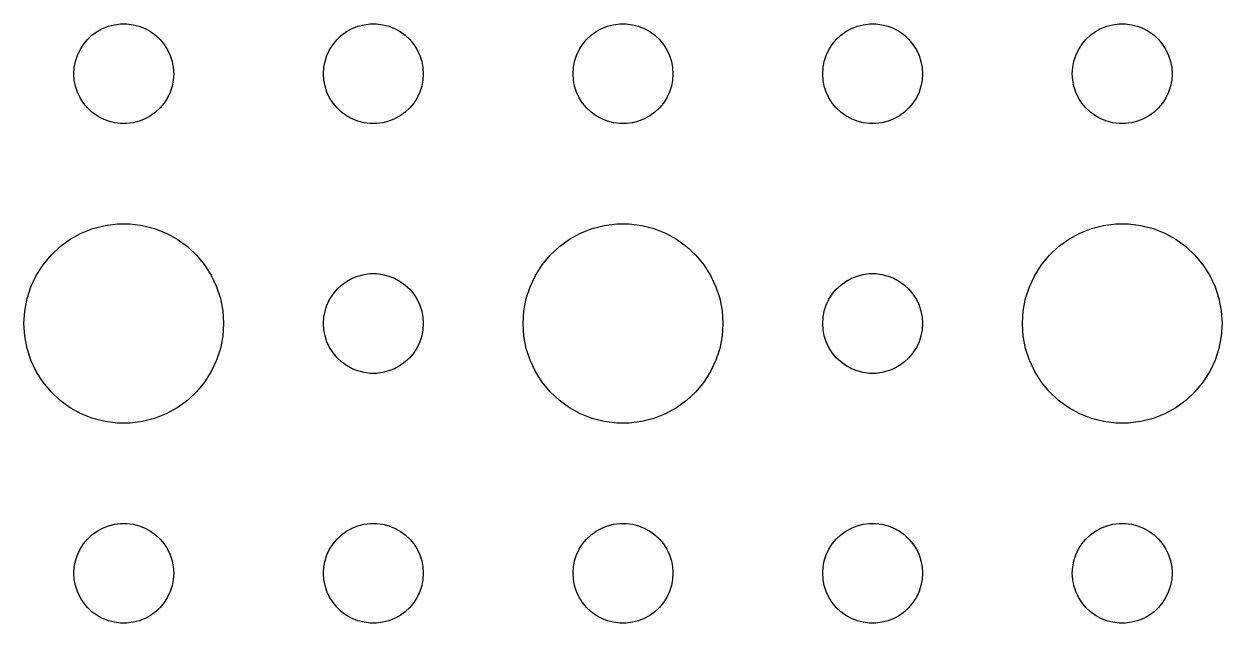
# Model space of a CAD drawing. Header units: metres. Extents: x -112 to 112, y -112 to 112.
# Drawn here: x 12 to 48, y -84 to -66 of the extents above; entities that cross this region are included whole.
import ezdxf

# ---------------------------------------------------------------- set-up
doc = ezdxf.new("R2010")
doc.units = ezdxf.units.M

msp = doc.modelspace()

# ---------------------------------------------------------------- linework, layer by layer
for p, q in [((14.0439, -66.3442), (14.1963, -66.2335)), ((14.1963, -66.2335), (14.3613, -66.1428)), ((14.3613, -66.1428), (14.5365, -66.0734)), ((14.5365, -66.0734), (14.7189, -66.0266)), ((14.7189, -66.0266), (14.9058, -66.003)), ((14.9058, -66.003), (15.0942, -66.003)), ((15.0942, -66.003), (15.2811, -66.0266)), ((15.2811, -66.0266), (15.4635, -66.0734)), ((15.4635, -66.0734), (15.6387, -66.1428)), ((15.6387, -66.1428), (15.8037, -66.2335)), ((15.8037, -66.2335), (15.9561, -66.3442)), ((21.5439, -66.3442), (21.6963, -66.2335)), ((21.6963, -66.2335), (21.8613, -66.1428)), ((21.8613, -66.1428), (22.0365, -66.0734)), ((22.0365, -66.0734), (22.2189, -66.0266)), ((22.2189, -66.0266), (22.4058, -66.003)), ((22.4058, -66.003), (22.5942, -66.003)), ((22.5942, -66.003), (22.7811, -66.0266)), ((22.7811, -66.0266), (22.9635, -66.0734)), ((22.9635, -66.0734), (23.1387, -66.1428)), ((23.1387, -66.1428), (23.3037, -66.2335)), ((23.3037, -66.2335), (23.4561, -66.3442)), ((29.0439, -66.3442), (29.1963, -66.2335)), ((29.1963, -66.2335), (29.3613, -66.1428)), ((29.3613, -66.1428), (29.5365, -66.0734)), ((29.5365, -66.0734), (29.7189, -66.0266)), ((29.7189, -66.0266), (29.9058, -66.003)), ((29.9058, -66.003), (30.0942, -66.003)), ((30.0942, -66.003), (30.2811, -66.0266)), ((30.2811, -66.0266), (30.4635, -66.0734)), ((30.4635, -66.0734), (30.6387, -66.1428)), ((30.6387, -66.1428), (30.8037, -66.2335)), ((30.8037, -66.2335), (30.9561, -66.3442)), ((36.5439, -66.3442), (36.6963, -66.2335)), ((36.6963, -66.2335), (36.8613, -66.1428)), ((36.8613, -66.1428), (37.0365, -66.0734)), ((37.0365, -66.0734), (37.2189, -66.0266)), ((37.2189, -66.0266), (37.4058, -66.003)), ((37.4058, -66.003), (37.5942, -66.003)), ((37.5942, -66.003), (37.7811, -66.0266)), ((37.7811, -66.0266), (37.9635, -66.0734)), ((37.9635, -66.0734), (38.1387, -66.1428)), ((38.1387, -66.1428), (38.3037, -66.2335)), ((38.3037, -66.2335), (38.4561, -66.3442)), ((44.0439, -66.3442), (44.1963, -66.2335)), ((44.1963, -66.2335), (44.3613, -66.1428)), ((44.3613, -66.1428), (44.5365, -66.0734)), ((44.5365, -66.0734), (44.7189, -66.0266)), ((44.7189, -66.0266), (44.9058, -66.003)), ((44.9058, -66.003), (45.0942, -66.003)), ((45.0942, -66.003), (45.2811, -66.0266)), ((45.2811, -66.0266), (45.4635, -66.0734)), ((45.4635, -66.0734), (45.6387, -66.1428)), ((45.6387, -66.1428), (45.8037, -66.2335)), ((45.8037, -66.2335), (45.9561, -66.3442)), ((13.7865, -66.6183), (13.9065, -66.4732)), ((13.9065, -66.4732), (14.0439, -66.3442)), ((15.9561, -66.3442), (16.0934, -66.4732)), ((16.0934, -66.4732), (16.2135, -66.6183)), ((21.2865, -66.6183), (21.4065, -66.4732)), ((21.4065, -66.4732), (21.5439, -66.3442)), ((23.4561, -66.3442), (23.5934, -66.4732)), ((23.5934, -66.4732), (23.7135, -66.6183)), ((28.7865, -66.6183), (28.9065, -66.4732)), ((28.9065, -66.4732), (29.0439, -66.3442)), ((30.9561, -66.3442), (31.0934, -66.4732)), ((31.0934, -66.4732), (31.2135, -66.6183)), ((36.2865, -66.6183), (36.4065, -66.4732)), ((36.4065, -66.4732), (36.5439, -66.3442)), ((38.4561, -66.3442), (38.5934, -66.4732)), ((38.5934, -66.4732), (38.7135, -66.6183)), ((43.7865, -66.6183), (43.9065, -66.4732)), ((43.9065, -66.4732), (44.0439, -66.3442)), ((45.9561, -66.3442), (46.0934, -66.4732)), ((46.0934, -66.4732), (46.2135, -66.6183)), ((13.5471, -67.127), (13.6053, -66.9478)), ((13.6053, -66.9478), (13.6855, -66.7774)), ((13.6855, -66.7774), (13.7865, -66.6183)), ((16.2135, -66.6183), (16.3145, -66.7774)), ((16.3145, -66.7774), (16.3947, -66.9478)), ((16.3947, -66.9478), (16.4529, -67.127)), ((21.0471, -67.127), (21.1053, -66.9478)), ((21.1053, -66.9478), (21.1855, -66.7774)), ((21.1855, -66.7774), (21.2865, -66.6183)), ((23.7135, -66.6183), (23.8145, -66.7774)), ((23.8145, -66.7774), (23.8947, -66.9478)), ((23.8947, -66.9478), (23.9529, -67.127)), ((28.5471, -67.127), (28.6053, -66.9478)), ((28.6053, -66.9478), (28.6855, -66.7774)), ((28.6855, -66.7774), (28.7865, -66.6183)), ((31.2135, -66.6183), (31.3145, -66.7774)), ((31.3145, -66.7774), (31.3947, -66.9478)), ((31.3947, -66.9478), (31.4529, -67.127)), ((36.0471, -67.127), (36.1053, -66.9478)), ((36.1053, -66.9478), (36.1855, -66.7774)), ((36.1855, -66.7774), (36.2865, -66.6183)), ((38.7135, -66.6183), (38.8145, -66.7774)), ((38.8145, -66.7774), (38.8947, -66.9478)), ((38.8947, -66.9478), (38.9529, -67.127)), ((43.5471, -67.127), (43.6053, -66.9478)), ((43.6053, -66.9478), (43.6855, -66.7774)), ((43.6855, -66.7774), (43.7865, -66.6183)), ((46.2135, -66.6183), (46.3145, -66.7774)), ((46.3145, -66.7774), (46.3947, -66.9478)), ((46.3947, -66.9478), (46.4529, -67.127)), ((13.5, -67.5), (13.5118, -67.312)), ((13.5118, -67.312), (13.5471, -67.127)), ((16.4529, -67.127), (16.4882, -67.312)), ((16.4882, -67.312), (16.5, -67.5)), ((21, -67.5), (21.0118, -67.312)), ((21.0118, -67.312), (21.0471, -67.127)), ((23.9529, -67.127), (23.9882, -67.312)), ((23.9882, -67.312), (24, -67.5)), ((28.5, -67.5), (28.5118, -67.312)), ((28.5118, -67.312), (28.5471, -67.127)), ((31.4529, -67.127), (31.4882, -67.312)), ((31.4882, -67.312), (31.5, -67.5)), ((36, -67.5), (36.0118, -67.312)), ((36.0118, -67.312), (36.0471, -67.127)), ((38.9529, -67.127), (38.9882, -67.312)), ((38.9882, -67.312), (39, -67.5)), ((43.5, -67.5), (43.5118, -67.312)), ((43.5118, -67.312), (43.5471, -67.127)), ((46.4529, -67.127), (46.4882, -67.312)), ((46.4882, -67.312), (46.5, -67.5)), ((13.5118, -67.688), (13.5, -67.5)), ((16.5, -67.5), (16.4882, -67.688)), ((21.0118, -67.688), (21, -67.5)), ((24, -67.5), (23.9882, -67.688)), ((28.5118, -67.688), (28.5, -67.5)), ((31.5, -67.5), (31.4882, -67.688)), ((36.0118, -67.688), (36, -67.5)), ((39, -67.5), (38.9882, -67.688)), ((43.5118, -67.688), (43.5, -67.5)), ((46.5, -67.5), (46.4882, -67.688)), ((13.5471, -67.873), (13.5118, -67.688)), ((13.6053, -68.0522), (13.5471, -67.873)), ((16.4529, -67.873), (16.3947, -68.0522)), ((16.4882, -67.688), (16.4529, -67.873)), ((21.0471, -67.873), (21.0118, -67.688)), ((21.1053, -68.0522), (21.0471, -67.873)), ((23.9529, -67.873), (23.8947, -68.0522)), ((23.9882, -67.688), (23.9529, -67.873)), ((28.5471, -67.873), (28.5118, -67.688)), ((28.6053, -68.0522), (28.5471, -67.873)), ((31.4529, -67.873), (31.3947, -68.0522)), ((31.4882, -67.688), (31.4529, -67.873)), ((36.0471, -67.873), (36.0118, -67.688)), ((36.1053, -68.0522), (36.0471, -67.873)), ((38.9529, -67.873), (38.8947, -68.0522)), ((38.9882, -67.688), (38.9529, -67.873)), ((43.5471, -67.873), (43.5118, -67.688)), ((43.6053, -68.0522), (43.5471, -67.873)), ((46.4529, -67.873), (46.3947, -68.0522)), ((46.4882, -67.688), (46.4529, -67.873)), ((13.6855, -68.2226), (13.6053, -68.0522)), ((13.7865, -68.3817), (13.6855, -68.2226)), ((13.9065, -68.5268), (13.7865, -68.3817)), ((16.2135, -68.3817), (16.0934, -68.5268)), ((16.3145, -68.2226), (16.2135, -68.3817)), ((16.3947, -68.0522), (16.3145, -68.2226)), ((21.1855, -68.2226), (21.1053, -68.0522)), ((21.2865, -68.3817), (21.1855, -68.2226)), ((21.4065, -68.5268), (21.2865, -68.3817)), ((23.7135, -68.3817), (23.5934, -68.5268)), ((23.8145, -68.2226), (23.7135, -68.3817)), ((23.8947, -68.0522), (23.8145, -68.2226)), ((28.6855, -68.2226), (28.6053, -68.0522)), ((28.7865, -68.3817), (28.6855, -68.2226)), ((28.9065, -68.5268), (28.7865, -68.3817)), ((31.2135, -68.3817), (31.0934, -68.5268)), ((31.3145, -68.2226), (31.2135, -68.3817)), ((31.3947, -68.0522), (31.3145, -68.2226)), ((36.1855, -68.2226), (36.1053, -68.0522)), ((36.2865, -68.3817), (36.1855, -68.2226)), ((36.4065, -68.5268), (36.2865, -68.3817)), ((38.7135, -68.3817), (38.5934, -68.5268)), ((38.8145, -68.2226), (38.7135, -68.3817)), ((38.8947, -68.0522), (38.8145, -68.2226)), ((43.6855, -68.2226), (43.6053, -68.0522)), ((43.7865, -68.3817), (43.6855, -68.2226)), ((43.9065, -68.5268), (43.7865, -68.3817)), ((46.2135, -68.3817), (46.0934, -68.5268)), ((46.3145, -68.2226), (46.2135, -68.3817)), ((46.3947, -68.0522), (46.3145, -68.2226)), ((14.0439, -68.6558), (13.9065, -68.5268)), ((14.1963, -68.7665), (14.0439, -68.6558)), ((15.9561, -68.6558), (15.8037, -68.7665)), ((16.0934, -68.5268), (15.9561, -68.6558)), ((21.5439, -68.6558), (21.4065, -68.5268)), ((21.6963, -68.7665), (21.5439, -68.6558)), ((23.4561, -68.6558), (23.3037, -68.7665)), ((23.5934, -68.5268), (23.4561, -68.6558)), ((29.0439, -68.6558), (28.9065, -68.5268)), ((29.1963, -68.7665), (29.0439, -68.6558)), ((30.9561, -68.6558), (30.8037, -68.7665)), ((31.0934, -68.5268), (30.9561, -68.6558)), ((36.5439, -68.6558), (36.4065, -68.5268)), ((36.6963, -68.7665), (36.5439, -68.6558)), ((38.4561, -68.6558), (38.3037, -68.7665)), ((38.5934, -68.5268), (38.4561, -68.6558)), ((44.0439, -68.6558), (43.9065, -68.5268)), ((44.1963, -68.7665), (44.0439, -68.6558)), ((45.9561, -68.6558), (45.8037, -68.7665)), ((46.0934, -68.5268), (45.9561, -68.6558)), ((14.3613, -68.8572), (14.1963, -68.7665)), ((14.5365, -68.9266), (14.3613, -68.8572)), ((14.7189, -68.9734), (14.5365, -68.9266)), ((14.9058, -68.997), (14.7189, -68.9734)), ((15.0942, -68.997), (14.9058, -68.997)), ((15.2811, -68.9734), (15.0942, -68.997)), ((15.4635, -68.9266), (15.2811, -68.9734)), ((15.6387, -68.8572), (15.4635, -68.9266)), ((15.8037, -68.7665), (15.6387, -68.8572)), ((21.8613, -68.8572), (21.6963, -68.7665)), ((22.0365, -68.9266), (21.8613, -68.8572)), ((22.2189, -68.9734), (22.0365, -68.9266)), ((22.4058, -68.997), (22.2189, -68.9734)), ((22.5942, -68.997), (22.4058, -68.997)), ((22.7811, -68.9734), (22.5942, -68.997)), ((22.9635, -68.9266), (22.7811, -68.9734)), ((23.1387, -68.8572), (22.9635, -68.9266)), ((23.3037, -68.7665), (23.1387, -68.8572)), ((29.3613, -68.8572), (29.1963, -68.7665)), ((29.5365, -68.9266), (29.3613, -68.8572)), ((29.7189, -68.9734), (29.5365, -68.9266)), ((29.9058, -68.997), (29.7189, -68.9734)), ((30.0942, -68.997), (29.9058, -68.997)), ((30.2811, -68.9734), (30.0942, -68.997)), ((30.4635, -68.9266), (30.2811, -68.9734)), ((30.6387, -68.8572), (30.4635, -68.9266)), ((30.8037, -68.7665), (30.6387, -68.8572)), ((36.8613, -68.8572), (36.6963, -68.7665)), ((37.0365, -68.9266), (36.8613, -68.8572)), ((37.2189, -68.9734), (37.0365, -68.9266)), ((37.4058, -68.997), (37.2189, -68.9734)), ((37.5942, -68.997), (37.4058, -68.997)), ((37.7811, -68.9734), (37.5942, -68.997)), ((37.9635, -68.9266), (37.7811, -68.9734)), ((38.1387, -68.8572), (37.9635, -68.9266)), ((38.3037, -68.7665), (38.1387, -68.8572)), ((44.3613, -68.8572), (44.1963, -68.7665)), ((44.5365, -68.9266), (44.3613, -68.8572)), ((44.7189, -68.9734), (44.5365, -68.9266)), ((44.9058, -68.997), (44.7189, -68.9734)), ((45.0942, -68.997), (44.9058, -68.997)), ((45.2811, -68.9734), (45.0942, -68.997)), ((45.4635, -68.9266), (45.2811, -68.9734)), ((45.6387, -68.8572), (45.4635, -68.9266)), ((45.8037, -68.7665), (45.6387, -68.8572)), ((13.3925, -72.467), (13.7227, -72.2855)), ((13.7227, -72.2855), (14.0729, -72.1468)), ((14.0729, -72.1468), (14.4379, -72.0531)), ((14.4379, -72.0531), (14.8116, -72.0059)), ((14.8116, -72.0059), (15.1884, -72.0059)), ((15.1884, -72.0059), (15.5621, -72.0531)), ((15.5621, -72.0531), (15.927, -72.1468)), ((15.927, -72.1468), (16.2773, -72.2855)), ((16.2773, -72.2855), (16.6075, -72.467)), ((28.3925, -72.467), (28.7227, -72.2855)), ((28.7227, -72.2855), (29.0729, -72.1468)), ((29.0729, -72.1468), (29.4379, -72.0531)), ((29.4379, -72.0531), (29.8116, -72.0059)), ((29.8116, -72.0059), (30.1884, -72.0059)), ((30.1884, -72.0059), (30.5621, -72.0531)), ((30.5621, -72.0531), (30.927, -72.1468)), ((30.927, -72.1468), (31.2773, -72.2855)), ((31.2773, -72.2855), (31.6075, -72.467)), ((43.3925, -72.467), (43.7227, -72.2855)), ((43.7227, -72.2855), (44.0729, -72.1468)), ((44.0729, -72.1468), (44.4379, -72.0531)), ((44.4379, -72.0531), (44.8116, -72.0059)), ((44.8116, -72.0059), (45.1884, -72.0059)), ((45.1884, -72.0059), (45.5621, -72.0531)), ((45.5621, -72.0531), (45.927, -72.1468)), ((45.927, -72.1468), (46.2773, -72.2855)), ((46.2773, -72.2855), (46.6075, -72.467)), ((12.8131, -72.9464), (13.0877, -72.6885)), ((13.0877, -72.6885), (13.3925, -72.467)), ((16.6075, -72.467), (16.9123, -72.6885)), ((16.9123, -72.6885), (17.1869, -72.9464)), ((27.8131, -72.9464), (28.0877, -72.6885)), ((28.0877, -72.6885), (28.3925, -72.467)), ((31.6075, -72.467), (31.9123, -72.6885)), ((31.9123, -72.6885), (32.1869, -72.9464)), ((42.8131, -72.9464), (43.0877, -72.6885)), ((43.0877, -72.6885), (43.3925, -72.467)), ((46.6075, -72.467), (46.9123, -72.6885)), ((46.9123, -72.6885), (47.1869, -72.9464)), ((12.5729, -73.2366), (12.8131, -72.9464)), ((17.1869, -72.9464), (17.427, -73.2366)), ((27.5729, -73.2366), (27.8131, -72.9464)), ((32.1869, -72.9464), (32.427, -73.2366)), ((42.5729, -73.2366), (42.8131, -72.9464)), ((47.1869, -72.9464), (47.427, -73.2366)), ((12.3711, -73.5547), (12.5729, -73.2366)), ((17.427, -73.2366), (17.6289, -73.5547)), ((27.3711, -73.5547), (27.5729, -73.2366)), ((32.427, -73.2366), (32.6289, -73.5547)), ((42.3711, -73.5547), (42.5729, -73.2366)), ((47.427, -73.2366), (47.6289, -73.5547)), ((12.2107, -73.8956), (12.3711, -73.5547)), ((17.6289, -73.5547), (17.7893, -73.8956)), ((21.5439, -73.8442), (21.6963, -73.7335)), ((21.6963, -73.7335), (21.8613, -73.6428)), ((21.8613, -73.6428), (22.0365, -73.5734)), ((22.0365, -73.5734), (22.2189, -73.5266)), ((22.2189, -73.5266), (22.4058, -73.503)), ((22.4058, -73.503), (22.5942, -73.503)), ((22.5942, -73.503), (22.7811, -73.5266)), ((22.7811, -73.5266), (22.9635, -73.5734)), ((22.9635, -73.5734), (23.1387, -73.6428)), ((23.1387, -73.6428), (23.3037, -73.7335)), ((23.3037, -73.7335), (23.4561, -73.8442)), ((27.2107, -73.8956), (27.3711, -73.5547)), ((32.6289, -73.5547), (32.7893, -73.8956)), ((36.5439, -73.8442), (36.6963, -73.7335)), ((36.6963, -73.7335), (36.8613, -73.6428)), ((36.8613, -73.6428), (37.0365, -73.5734)), ((37.0365, -73.5734), (37.2189, -73.5266)), ((37.2189, -73.5266), (37.4058, -73.503)), ((37.4058, -73.503), (37.5942, -73.503)), ((37.5942, -73.503), (37.7811, -73.5266)), ((37.7811, -73.5266), (37.9635, -73.5734)), ((37.9635, -73.5734), (38.1387, -73.6428)), ((38.1387, -73.6428), (38.3037, -73.7335)), ((38.3037, -73.7335), (38.4561, -73.8442)), ((42.2107, -73.8956), (42.3711, -73.5547)), ((47.6289, -73.5547), (47.7893, -73.8956)), ((12.0942, -74.2539), (12.2107, -73.8956)), ((17.7893, -73.8956), (17.9057, -74.2539)), ((21.1855, -74.2774), (21.2865, -74.1183)), ((21.2865, -74.1183), (21.4065, -73.9732)), ((21.4065, -73.9732), (21.5439, -73.8442)), ((23.4561, -73.8442), (23.5934, -73.9732)), ((23.5934, -73.9732), (23.7135, -74.1183)), ((23.7135, -74.1183), (23.8145, -74.2774)), ((27.0942, -74.2539), (27.2107, -73.8956)), ((32.7893, -73.8956), (32.9057, -74.2539)), ((36.1855, -74.2774), (36.2865, -74.1183)), ((36.2865, -74.1183), (36.4065, -73.9732)), ((36.4065, -73.9732), (36.5439, -73.8442)), ((38.4561, -73.8442), (38.5934, -73.9732)), ((38.5934, -73.9732), (38.7135, -74.1183)), ((38.7135, -74.1183), (38.8145, -74.2774)), ((42.0942, -74.2539), (42.2107, -73.8956)), ((47.7893, -73.8956), (47.9057, -74.2539)), ((12.0237, -74.624), (12.0942, -74.2539)), ((17.9057, -74.2539), (17.9763, -74.624)), ((21.0471, -74.627), (21.1053, -74.4478)), ((21.1053, -74.4478), (21.1855, -74.2774)), ((23.8145, -74.2774), (23.8947, -74.4478)), ((23.8947, -74.4478), (23.9529, -74.627)), ((27.0237, -74.624), (27.0942, -74.2539)), ((32.9057, -74.2539), (32.9763, -74.624)), ((36.0471, -74.627), (36.1053, -74.4478)), ((36.1053, -74.4478), (36.1855, -74.2774)), ((38.8145, -74.2774), (38.8947, -74.4478)), ((38.8947, -74.4478), (38.9529, -74.627)), ((42.0237, -74.624), (42.0942, -74.2539)), ((47.9057, -74.2539), (47.9763, -74.624)), ((12, -75), (12.0237, -74.624)), ((17.9763, -74.624), (18, -75)), ((21, -75), (21.0118, -74.812)), ((21.0118, -74.812), (21.0471, -74.627)), ((23.9529, -74.627), (23.9882, -74.812)), ((23.9882, -74.812), (24, -75)), ((27, -75), (27.0237, -74.624)), ((32.9763, -74.624), (33, -75)), ((36, -75), (36.0118, -74.812)), ((36.0118, -74.812), (36.0471, -74.627)), ((38.9529, -74.627), (38.9882, -74.812)), ((38.9882, -74.812), (39, -75)), ((42, -75), (42.0237, -74.624)), ((47.9763, -74.624), (48, -75)), ((12.0237, -75.376), (12, -75)), ((18, -75), (17.9763, -75.376)), ((21.0118, -75.188), (21, -75)), ((21.0471, -75.373), (21.0118, -75.188)), ((23.9882, -75.188), (23.9529, -75.373)), ((24, -75), (23.9882, -75.188)), ((27.0237, -75.376), (27, -75)), ((33, -75), (32.9763, -75.376)), ((36.0118, -75.188), (36, -75)), ((36.0471, -75.373), (36.0118, -75.188)), ((38.9882, -75.188), (38.9529, -75.373)), ((39, -75), (38.9882, -75.188)), ((42.0237, -75.376), (42, -75)), ((48, -75), (47.9763, -75.376)), ((12.0942, -75.7461), (12.0237, -75.376)), ((17.9763, -75.376), (17.9057, -75.7461)), ((21.1053, -75.5522), (21.0471, -75.373)), ((21.1855, -75.7226), (21.1053, -75.5522)), ((23.8947, -75.5522), (23.8145, -75.7226)), ((23.9529, -75.373), (23.8947, -75.5522)), ((27.0942, -75.7461), (27.0237, -75.376)), ((32.9763, -75.376), (32.9057, -75.7461)), ((36.1053, -75.5522), (36.0471, -75.373)), ((36.1855, -75.7226), (36.1053, -75.5522)), ((38.8947, -75.5522), (38.8145, -75.7226)), ((38.9529, -75.373), (38.8947, -75.5522)), ((42.0942, -75.7461), (42.0237, -75.376)), ((47.9763, -75.376), (47.9057, -75.7461)), ((12.2107, -76.1044), (12.0942, -75.7461)), ((17.9057, -75.7461), (17.7893, -76.1044)), ((21.2865, -75.8817), (21.1855, -75.7226)), ((21.4065, -76.0268), (21.2865, -75.8817)), ((23.7135, -75.8817), (23.5934, -76.0268)), ((23.8145, -75.7226), (23.7135, -75.8817)), ((27.2107, -76.1044), (27.0942, -75.7461)), ((32.9057, -75.7461), (32.7893, -76.1044)), ((36.2865, -75.8817), (36.1855, -75.7226)), ((36.4065, -76.0268), (36.2865, -75.8817)), ((38.7135, -75.8817), (38.5934, -76.0268)), ((38.8145, -75.7226), (38.7135, -75.8817)), ((42.2107, -76.1044), (42.0942, -75.7461)), ((47.9057, -75.7461), (47.7893, -76.1044)), ((12.3711, -76.4453), (12.2107, -76.1044)), ((17.7893, -76.1044), (17.6289, -76.4453)), ((21.5439, -76.1558), (21.4065, -76.0268)), ((21.6963, -76.2665), (21.5439, -76.1558)), ((21.8613, -76.3572), (21.6963, -76.2665)), ((23.3037, -76.2665), (23.1387, -76.3572)), ((23.4561, -76.1558), (23.3037, -76.2665)), ((23.5934, -76.0268), (23.4561, -76.1558)), ((27.3711, -76.4453), (27.2107, -76.1044)), ((32.7893, -76.1044), (32.6289, -76.4453)), ((36.5439, -76.1558), (36.4065, -76.0268)), ((36.6963, -76.2665), (36.5439, -76.1558)), ((36.8613, -76.3572), (36.6963, -76.2665)), ((38.3037, -76.2665), (38.1387, -76.3572)), ((38.4561, -76.1558), (38.3037, -76.2665)), ((38.5934, -76.0268), (38.4561, -76.1558)), ((42.3711, -76.4453), (42.2107, -76.1044)), ((47.7893, -76.1044), (47.6289, -76.4453)), ((12.5729, -76.7634), (12.3711, -76.4453)), ((17.6289, -76.4453), (17.427, -76.7634)), ((22.0365, -76.4266), (21.8613, -76.3572)), ((22.2189, -76.4734), (22.0365, -76.4266)), ((22.4058, -76.497), (22.2189, -76.4734)), ((22.5942, -76.497), (22.4058, -76.497)), ((22.7811, -76.4734), (22.5942, -76.497)), ((22.9635, -76.4266), (22.7811, -76.4734)), ((23.1387, -76.3572), (22.9635, -76.4266)), ((27.5729, -76.7634), (27.3711, -76.4453)), ((32.6289, -76.4453), (32.427, -76.7634)), ((37.0365, -76.4266), (36.8613, -76.3572)), ((37.2189, -76.4734), (37.0365, -76.4266)), ((37.4058, -76.497), (37.2189, -76.4734)), ((37.5942, -76.497), (37.4058, -76.497)), ((37.7811, -76.4734), (37.5942, -76.497)), ((37.9635, -76.4266), (37.7811, -76.4734)), ((38.1387, -76.3572), (37.9635, -76.4266)), ((42.5729, -76.7634), (42.3711, -76.4453)), ((47.6289, -76.4453), (47.427, -76.7634)), ((12.8131, -77.0536), (12.5729, -76.7634)), ((17.427, -76.7634), (17.1869, -77.0536)), ((27.8131, -77.0536), (27.5729, -76.7634)), ((32.427, -76.7634), (32.1869, -77.0536)), ((42.8131, -77.0536), (42.5729, -76.7634)), ((47.427, -76.7634), (47.1869, -77.0536)), ((13.0877, -77.3115), (12.8131, -77.0536)), ((13.3925, -77.533), (13.0877, -77.3115)), ((16.9123, -77.3115), (16.6075, -77.533)), ((17.1869, -77.0536), (16.9123, -77.3115)), ((28.0877, -77.3115), (27.8131, -77.0536)), ((28.3925, -77.533), (28.0877, -77.3115)), ((31.9123, -77.3115), (31.6075, -77.533)), ((32.1869, -77.0536), (31.9123, -77.3115)), ((43.0877, -77.3115), (42.8131, -77.0536)), ((43.3925, -77.533), (43.0877, -77.3115)), ((46.9123, -77.3115), (46.6075, -77.533)), ((47.1869, -77.0536), (46.9123, -77.3115)), ((13.7227, -77.7145), (13.3925, -77.533)), ((14.0729, -77.8532), (13.7227, -77.7145)), ((16.2773, -77.7145), (15.927, -77.8532)), ((16.6075, -77.533), (16.2773, -77.7145)), ((28.7227, -77.7145), (28.3925, -77.533)), ((29.0729, -77.8532), (28.7227, -77.7145)), ((31.2773, -77.7145), (30.927, -77.8532)), ((31.6075, -77.533), (31.2773, -77.7145)), ((43.7227, -77.7145), (43.3925, -77.533)), ((44.0729, -77.8532), (43.7227, -77.7145)), ((46.2773, -77.7145), (45.927, -77.8532)), ((46.6075, -77.533), (46.2773, -77.7145)), ((14.4379, -77.9469), (14.0729, -77.8532)), ((14.8116, -77.9941), (14.4379, -77.9469)), ((15.1884, -77.9941), (14.8116, -77.9941)), ((15.5621, -77.9469), (15.1884, -77.9941)), ((15.927, -77.8532), (15.5621, -77.9469)), ((29.4379, -77.9469), (29.0729, -77.8532)), ((29.8116, -77.9941), (29.4379, -77.9469)), ((30.1884, -77.9941), (29.8116, -77.9941)), ((30.5621, -77.9469), (30.1884, -77.9941)), ((30.927, -77.8532), (30.5621, -77.9469)), ((44.4379, -77.9469), (44.0729, -77.8532)), ((44.8116, -77.9941), (44.4379, -77.9469)), ((45.1884, -77.9941), (44.8116, -77.9941)), ((45.5621, -77.9469), (45.1884, -77.9941)), ((45.927, -77.8532), (45.5621, -77.9469)), ((13.9065, -81.4732), (14.0439, -81.3442)), ((14.0439, -81.3442), (14.1963, -81.2335)), ((14.1963, -81.2335), (14.3613, -81.1428)), ((14.3613, -81.1428), (14.5365, -81.0734)), ((14.5365, -81.0734), (14.7189, -81.0266)), ((14.7189, -81.0266), (14.9058, -81.003)), ((14.9058, -81.003), (15.0942, -81.003)), ((15.0942, -81.003), (15.2811, -81.0266)), ((15.2811, -81.0266), (15.4635, -81.0734)), ((15.4635, -81.0734), (15.6387, -81.1428)), ((15.6387, -81.1428), (15.8037, -81.2335)), ((15.8037, -81.2335), (15.9561, -81.3442)), ((15.9561, -81.3442), (16.0934, -81.4732)), ((21.4065, -81.4732), (21.5439, -81.3442)), ((21.5439, -81.3442), (21.6963, -81.2335)), ((21.6963, -81.2335), (21.8613, -81.1428)), ((21.8613, -81.1428), (22.0365, -81.0734)), ((22.0365, -81.0734), (22.2189, -81.0266)), ((22.2189, -81.0266), (22.4058, -81.003)), ((22.4058, -81.003), (22.5942, -81.003)), ((22.5942, -81.003), (22.7811, -81.0266)), ((22.7811, -81.0266), (22.9635, -81.0734)), ((22.9635, -81.0734), (23.1387, -81.1428)), ((23.1387, -81.1428), (23.3037, -81.2335)), ((23.3037, -81.2335), (23.4561, -81.3442)), ((23.4561, -81.3442), (23.5934, -81.4732)), ((28.9065, -81.4732), (29.0439, -81.3442)), ((29.0439, -81.3442), (29.1963, -81.2335)), ((29.1963, -81.2335), (29.3613, -81.1428)), ((29.3613, -81.1428), (29.5365, -81.0734)), ((29.5365, -81.0734), (29.7189, -81.0266)), ((29.7189, -81.0266), (29.9058, -81.003)), ((29.9058, -81.003), (30.0942, -81.003)), ((30.0942, -81.003), (30.2811, -81.0266)), ((30.2811, -81.0266), (30.4635, -81.0734)), ((30.4635, -81.0734), (30.6387, -81.1428)), ((30.6387, -81.1428), (30.8037, -81.2335)), ((30.8037, -81.2335), (30.9561, -81.3442)), ((30.9561, -81.3442), (31.0934, -81.4732)), ((36.4065, -81.4732), (36.5439, -81.3442)), ((36.5439, -81.3442), (36.6963, -81.2335)), ((36.6963, -81.2335), (36.8613, -81.1428)), ((36.8613, -81.1428), (37.0365, -81.0734)), ((37.0365, -81.0734), (37.2189, -81.0266)), ((37.2189, -81.0266), (37.4058, -81.003)), ((37.4058, -81.003), (37.5942, -81.003)), ((37.5942, -81.003), (37.7811, -81.0266)), ((37.7811, -81.0266), (37.9635, -81.0734)), ((37.9635, -81.0734), (38.1387, -81.1428)), ((38.1387, -81.1428), (38.3037, -81.2335)), ((38.3037, -81.2335), (38.4561, -81.3442)), ((38.4561, -81.3442), (38.5934, -81.4732)), ((43.9065, -81.4732), (44.0439, -81.3442)), ((44.0439, -81.3442), (44.1963, -81.2335)), ((44.1963, -81.2335), (44.3613, -81.1428)), ((44.3613, -81.1428), (44.5365, -81.0734)), ((44.5365, -81.0734), (44.7189, -81.0266)), ((44.7189, -81.0266), (44.9058, -81.003)), ((44.9058, -81.003), (45.0942, -81.003)), ((45.0942, -81.003), (45.2811, -81.0266)), ((45.2811, -81.0266), (45.4635, -81.0734)), ((45.4635, -81.0734), (45.6387, -81.1428)), ((45.6387, -81.1428), (45.8037, -81.2335)), ((45.8037, -81.2335), (45.9561, -81.3442)), ((45.9561, -81.3442), (46.0934, -81.4732)), ((13.6855, -81.7774), (13.7865, -81.6183)), ((13.7865, -81.6183), (13.9065, -81.4732)), ((16.0934, -81.4732), (16.2135, -81.6183)), ((16.2135, -81.6183), (16.3145, -81.7774)), ((21.1855, -81.7774), (21.2865, -81.6183)), ((21.2865, -81.6183), (21.4065, -81.4732)), ((23.5934, -81.4732), (23.7135, -81.6183)), ((23.7135, -81.6183), (23.8145, -81.7774)), ((28.6855, -81.7774), (28.7865, -81.6183)), ((28.7865, -81.6183), (28.9065, -81.4732)), ((31.0934, -81.4732), (31.2135, -81.6183)), ((31.2135, -81.6183), (31.3145, -81.7774)), ((36.1855, -81.7774), (36.2865, -81.6183)), ((36.2865, -81.6183), (36.4065, -81.4732)), ((38.5934, -81.4732), (38.7135, -81.6183)), ((38.7135, -81.6183), (38.8145, -81.7774)), ((43.6855, -81.7774), (43.7865, -81.6183)), ((43.7865, -81.6183), (43.9065, -81.4732)), ((46.0934, -81.4732), (46.2135, -81.6183)), ((46.2135, -81.6183), (46.3145, -81.7774)), ((13.5471, -82.127), (13.6053, -81.9478)), ((13.6053, -81.9478), (13.6855, -81.7774)), ((16.3145, -81.7774), (16.3947, -81.9478)), ((16.3947, -81.9478), (16.4529, -82.127)), ((21.0471, -82.127), (21.1053, -81.9478)), ((21.1053, -81.9478), (21.1855, -81.7774)), ((23.8145, -81.7774), (23.8947, -81.9478)), ((23.8947, -81.9478), (23.9529, -82.127)), ((28.5471, -82.127), (28.6053, -81.9478)), ((28.6053, -81.9478), (28.6855, -81.7774)), ((31.3145, -81.7774), (31.3947, -81.9478)), ((31.3947, -81.9478), (31.4529, -82.127)), ((36.0471, -82.127), (36.1053, -81.9478)), ((36.1053, -81.9478), (36.1855, -81.7774)), ((38.8145, -81.7774), (38.8947, -81.9478)), ((38.8947, -81.9478), (38.9529, -82.127)), ((43.5471, -82.127), (43.6053, -81.9478)), ((43.6053, -81.9478), (43.6855, -81.7774)), ((46.3145, -81.7774), (46.3947, -81.9478)), ((46.3947, -81.9478), (46.4529, -82.127)), ((13.5, -82.5), (13.5118, -82.312)), ((13.5118, -82.312), (13.5471, -82.127)), ((16.4529, -82.127), (16.4882, -82.312)), ((16.4882, -82.312), (16.5, -82.5)), ((21, -82.5), (21.0118, -82.312)), ((21.0118, -82.312), (21.0471, -82.127)), ((23.9529, -82.127), (23.9882, -82.312)), ((23.9882, -82.312), (24, -82.5)), ((28.5, -82.5), (28.5118, -82.312)), ((28.5118, -82.312), (28.5471, -82.127)), ((31.4529, -82.127), (31.4882, -82.312)), ((31.4882, -82.312), (31.5, -82.5)), ((36, -82.5), (36.0118, -82.312)), ((36.0118, -82.312), (36.0471, -82.127)), ((38.9529, -82.127), (38.9882, -82.312)), ((38.9882, -82.312), (39, -82.5)), ((43.5, -82.5), (43.5118, -82.312)), ((43.5118, -82.312), (43.5471, -82.127)), ((46.4529, -82.127), (46.4882, -82.312)), ((46.4882, -82.312), (46.5, -82.5)), ((13.5118, -82.688), (13.5, -82.5)), ((13.5471, -82.873), (13.5118, -82.688)), ((16.4882, -82.688), (16.4529, -82.873)), ((16.5, -82.5), (16.4882, -82.688)), ((21.0118, -82.688), (21, -82.5)), ((21.0471, -82.873), (21.0118, -82.688)), ((23.9882, -82.688), (23.9529, -82.873)), ((24, -82.5), (23.9882, -82.688)), ((28.5118, -82.688), (28.5, -82.5)), ((28.5471, -82.873), (28.5118, -82.688)), ((31.4882, -82.688), (31.4529, -82.873)), ((31.5, -82.5), (31.4882, -82.688)), ((36.0118, -82.688), (36, -82.5)), ((36.0471, -82.873), (36.0118, -82.688)), ((38.9882, -82.688), (38.9529, -82.873)), ((39, -82.5), (38.9882, -82.688)), ((43.5118, -82.688), (43.5, -82.5)), ((43.5471, -82.873), (43.5118, -82.688)), ((46.4882, -82.688), (46.4529, -82.873)), ((46.5, -82.5), (46.4882, -82.688)), ((13.6053, -83.0522), (13.5471, -82.873)), ((13.6855, -83.2226), (13.6053, -83.0522)), ((16.3947, -83.0522), (16.3145, -83.2226)), ((16.4529, -82.873), (16.3947, -83.0522)), ((21.1053, -83.0522), (21.0471, -82.873)), ((21.1855, -83.2226), (21.1053, -83.0522)), ((23.8947, -83.0522), (23.8145, -83.2226)), ((23.9529, -82.873), (23.8947, -83.0522)), ((28.6053, -83.0522), (28.5471, -82.873)), ((28.6855, -83.2226), (28.6053, -83.0522)), ((31.3947, -83.0522), (31.3145, -83.2226)), ((31.4529, -82.873), (31.3947, -83.0522)), ((36.1053, -83.0522), (36.0471, -82.873)), ((36.1855, -83.2226), (36.1053, -83.0522)), ((38.8947, -83.0522), (38.8145, -83.2226)), ((38.9529, -82.873), (38.8947, -83.0522)), ((43.6053, -83.0522), (43.5471, -82.873)), ((43.6855, -83.2226), (43.6053, -83.0522)), ((46.3947, -83.0522), (46.3145, -83.2226)), ((46.4529, -82.873), (46.3947, -83.0522)), ((13.7865, -83.3817), (13.6855, -83.2226)), ((13.9065, -83.5268), (13.7865, -83.3817)), ((16.2135, -83.3817), (16.0934, -83.5268)), ((16.3145, -83.2226), (16.2135, -83.3817)), ((21.2865, -83.3817), (21.1855, -83.2226)), ((21.4065, -83.5268), (21.2865, -83.3817)), ((23.7135, -83.3817), (23.5934, -83.5268)), ((23.8145, -83.2226), (23.7135, -83.3817)), ((28.7865, -83.3817), (28.6855, -83.2226)), ((28.9065, -83.5268), (28.7865, -83.3817)), ((31.2135, -83.3817), (31.0934, -83.5268)), ((31.3145, -83.2226), (31.2135, -83.3817)), ((36.2865, -83.3817), (36.1855, -83.2226)), ((36.4065, -83.5268), (36.2865, -83.3817)), ((38.7135, -83.3817), (38.5934, -83.5268)), ((38.8145, -83.2226), (38.7135, -83.3817)), ((43.7865, -83.3817), (43.6855, -83.2226)), ((43.9065, -83.5268), (43.7865, -83.3817)), ((46.2135, -83.3817), (46.0934, -83.5268)), ((46.3145, -83.2226), (46.2135, -83.3817)), ((14.0439, -83.6558), (13.9065, -83.5268)), ((14.1963, -83.7665), (14.0439, -83.6558)), ((14.3613, -83.8572), (14.1963, -83.7665)), ((14.5365, -83.9266), (14.3613, -83.8572)), ((15.6387, -83.8572), (15.4635, -83.9266)), ((15.8037, -83.7665), (15.6387, -83.8572)), ((15.9561, -83.6558), (15.8037, -83.7665)), ((16.0934, -83.5268), (15.9561, -83.6558)), ((21.5439, -83.6558), (21.4065, -83.5268)), ((21.6963, -83.7665), (21.5439, -83.6558)), ((21.8613, -83.8572), (21.6963, -83.7665)), ((22.0365, -83.9266), (21.8613, -83.8572)), ((23.1387, -83.8572), (22.9635, -83.9266)), ((23.3037, -83.7665), (23.1387, -83.8572)), ((23.4561, -83.6558), (23.3037, -83.7665)), ((23.5934, -83.5268), (23.4561, -83.6558)), ((29.0439, -83.6558), (28.9065, -83.5268)), ((29.1963, -83.7665), (29.0439, -83.6558)), ((29.3613, -83.8572), (29.1963, -83.7665)), ((29.5365, -83.9266), (29.3613, -83.8572)), ((30.6387, -83.8572), (30.4635, -83.9266)), ((30.8037, -83.7665), (30.6387, -83.8572)), ((30.9561, -83.6558), (30.8037, -83.7665)), ((31.0934, -83.5268), (30.9561, -83.6558)), ((36.5439, -83.6558), (36.4065, -83.5268)), ((36.6963, -83.7665), (36.5439, -83.6558)), ((36.8613, -83.8572), (36.6963, -83.7665)), ((37.0365, -83.9266), (36.8613, -83.8572)), ((38.1387, -83.8572), (37.9635, -83.9266)), ((38.3037, -83.7665), (38.1387, -83.8572)), ((38.4561, -83.6558), (38.3037, -83.7665)), ((38.5934, -83.5268), (38.4561, -83.6558)), ((44.0439, -83.6558), (43.9065, -83.5268)), ((44.1963, -83.7665), (44.0439, -83.6558)), ((44.3613, -83.8572), (44.1963, -83.7665)), ((44.5365, -83.9266), (44.3613, -83.8572)), ((45.6387, -83.8572), (45.4635, -83.9266)), ((45.8037, -83.7665), (45.6387, -83.8572)), ((45.9561, -83.6558), (45.8037, -83.7665)), ((46.0934, -83.5268), (45.9561, -83.6558)), ((14.7189, -83.9734), (14.5365, -83.9266)), ((14.9058, -83.997), (14.7189, -83.9734)), ((15.0942, -83.997), (14.9058, -83.997)), ((15.2811, -83.9734), (15.0942, -83.997)), ((15.4635, -83.9266), (15.2811, -83.9734)), ((22.2189, -83.9734), (22.0365, -83.9266)), ((22.4058, -83.997), (22.2189, -83.9734)), ((22.5942, -83.997), (22.4058, -83.997)), ((22.7811, -83.9734), (22.5942, -83.997)), ((22.9635, -83.9266), (22.7811, -83.9734)), ((29.7189, -83.9734), (29.5365, -83.9266)), ((29.9058, -83.997), (29.7189, -83.9734)), ((30.0942, -83.997), (29.9058, -83.997)), ((30.2811, -83.9734), (30.0942, -83.997)), ((30.4635, -83.9266), (30.2811, -83.9734)), ((37.2189, -83.9734), (37.0365, -83.9266)), ((37.4058, -83.997), (37.2189, -83.9734)), ((37.5942, -83.997), (37.4058, -83.997)), ((37.7811, -83.9734), (37.5942, -83.997)), ((37.9635, -83.9266), (37.7811, -83.9734)), ((44.7189, -83.9734), (44.5365, -83.9266)), ((44.9058, -83.997), (44.7189, -83.9734)), ((45.0942, -83.997), (44.9058, -83.997)), ((45.2811, -83.9734), (45.0942, -83.997)), ((45.4635, -83.9266), (45.2811, -83.9734))]:
    msp.add_line(p, q)

doc.saveas('drawing.dxf')
